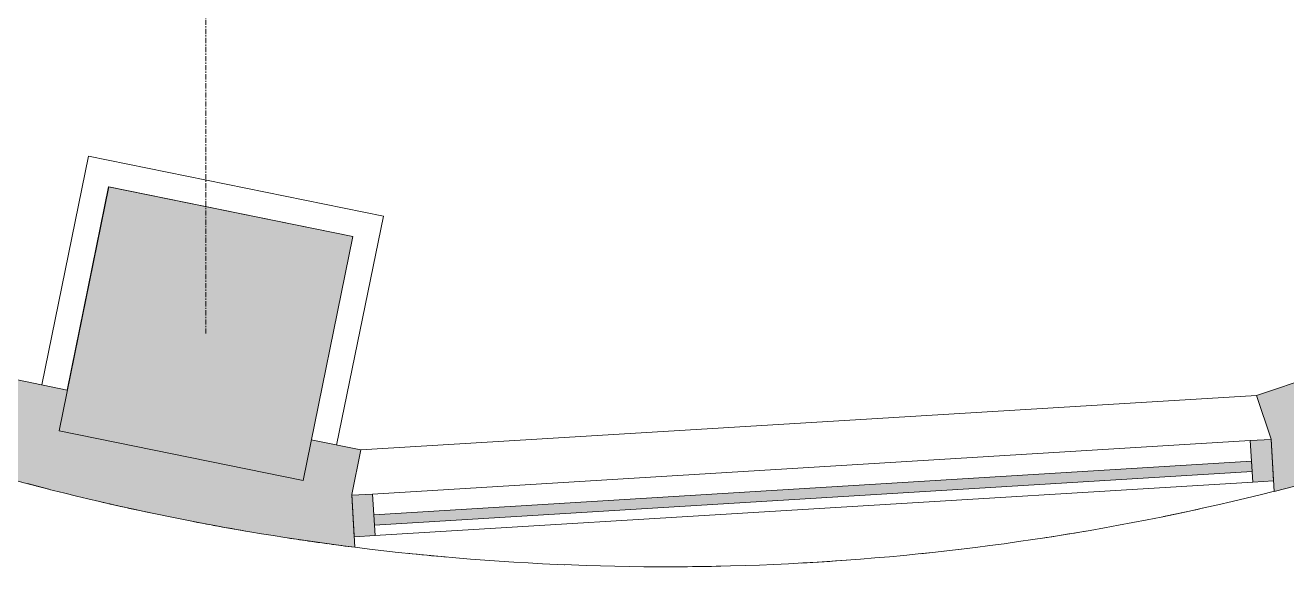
# Model space of a CAD drawing. Header units: inches. Extents: x 2468 to 4886, y -16 to 1381.
# Drawn here: x 3030.3 to 3151.9, y 4 to 56.2 of the extents above; entities that cross this region are included whole.
import ezdxf

# ---------------------------------------------------------------- set-up
doc = ezdxf.new("R2010")
doc.units = ezdxf.units.IN
doc.header["$MEASUREMENT"] = 0
doc.linetypes.add('Grid Line 1_2_', pattern=[0.875, 0.5, -0.125, 0.125, -0.125])
for name, color, linetype, lineweight in [('7200-WISCONSIN-AVE-6TH-FLOOR-031418_dwg', 8, 'Continuous', 9), ('A-GLAZ-CURT', 52, 'Continuous', 9), ('A-GLAZ-CWMG', 51, 'Continuous', 13), ('A-WALL', 113, 'Continuous', 13), ('Bb-col', 7, 'Continuous', 9), ('Bb-cor', 7, 'Continuous', 9), ('S-COLS', 52, 'Continuous', 13), ('S-GRID', 1, 'Continuous', 9)]:
    doc.layers.add(name, color=color, linetype=linetype, lineweight=lineweight)

# ---------------------------------------------------------------- blocks, each defined once
blk = doc.blocks.new('Concrete-Rectangular-Column - 24 x 24-4901126-6TH FLOOR POWER _ SIGNAL')
at = {"layer": 'S-COLS', "lineweight": 9}
blk.add_hatch(color=7, dxfattribs=at).paths.add_polyline_path([(-12, -12), (12, -12), (12, 12), (-12, 12), (-12, 8.85)], flags=0)
at = {"layer": 'S-COLS', "color": 8, "lineweight": 20}
for p, q in [((12, 12), (-12, 12)), ((-12, 12), (-12, -12)), ((12, -12), (12, 12)), ((-12, -12), (12, -12))]:
    blk.add_line(p, q, dxfattribs=at)
blk = doc.blocks.new('System Panel - Glazed-5917237-6TH FLOOR POWER _ SIGNAL')
at = {"layer": 'A-GLAZ-CURT'}
blk.add_hatch(color=7, dxfattribs=at).paths.add_polyline_path([(-42.375, -0.5), (42.375, -0.5), (42.375, 0.5), (-42.375, 0.5)], flags=0)
at = {"layer": 'A-GLAZ-CURT', "color": 8, "lineweight": 20}
for p, q in [((42.375, 0.5), (-42.375, 0.5)), ((-42.375, 0.5), (-42.375, -0.5)), ((42.375, -0.5), (42.375, 0.5)), ((-42.375, -0.5), (42.375, -0.5))]:
    blk.add_line(p, q, dxfattribs=at)
blk = doc.blocks.new('Rectangular Mullion - 2_ x 4_ rectangular 2-5912095-6TH FLOOR POWER _ SIGNAL')
at = {"layer": 'A-GLAZ-CWMG', "lineweight": 9}
blk.add_hatch(color=7, dxfattribs=at).paths.add_polyline_path([(-2, 1.5), (-2, -2.5), (0, -2.5), (0, 1.5)], flags=0)
at = {"layer": 'A-GLAZ-CWMG', "color": 8, "lineweight": 20}
for p, q in [((0, 1.5), (-2, 1.5)), ((-2, 1.5), (-2, -2.5)), ((0, -2.5), (0, 1.5)), ((-2, -2.5), (0, -2.5))]:
    blk.add_line(p, q, dxfattribs=at)
blk = doc.blocks.new('Rectangular Mullion - 2_ x 4_ rectangular 2-5912088-6TH FLOOR POWER _ SIGNAL')
at = {"layer": 'A-GLAZ-CWMG', "lineweight": 9}
blk.add_hatch(color=7, dxfattribs=at).paths.add_polyline_path([(0, 1.5), (0, -2.5), (-2, -2.5), (-2, 1.5)], flags=0)
at = {"layer": 'A-GLAZ-CWMG', "color": 8, "lineweight": 20}
for p, q in [((-2, 1.5), (0, 1.5)), ((-2, -2.5), (-2, 1.5)), ((0, 1.5), (0, -2.5)), ((0, -2.5), (-2, -2.5))]:
    blk.add_line(p, q, dxfattribs=at)
blk = doc.blocks.new('Rectangular Mullion - 2_ x 4_ rectangular 2-V73-6TH FLOOR POWER _ SIGNAL')
at = {"layer": 'A-GLAZ-CWMG', "lineweight": 9}
for p, q in [((3148.39, 16.16), (3063.8, 11.01)), ((3148.64, 12.16), (3064.04, 7.01))]:
    blk.add_line(p, q, dxfattribs=at)
blk = doc.blocks.new('Walls 6 - Walls 6-5918263-6TH FLOOR POWER _ SIGNAL')
at = {"layer": 'A-WALL', "lineweight": 9}
h = blk.add_hatch(color=7, dxfattribs=at)
h.paths.add_polyline_path([(3062.11, 5.88), (3061.8, 10.96), (3062.67, 15.26), (3057.91, 16.23), (3057.11, 12.31), (3033.59, 17.11), (3034.39, 21.02), (3029.61, 22), (3028.74, 17.69), (3026.46, 13.14), (3035.27, 10.82), (3044.15, 8.83), (3053.1, 7.18), (3061.9, 5.91)], flags=0)
h.paths.add_polyline_path([(3150.7, 11.27), (3159.47, 13.66), (3168.15, 16.38), (3176.72, 19.43), (3185.17, 22.81), (3182.39, 27), (3180.98, 31.21), (3148.98, 20.52), (3150.39, 16.31), (3150.69, 11.33)], flags=0)
h.paths.add_polyline_path([(2947.06, 52.76), (2949.33, 57.31), (2952.24, 60.6), (2926.98, 82.97), (2924.07, 79.68), (2919.82, 76.87), (2926.98, 69.82), (2932.99, 64.3), (2939.91, 58.39), (2946.73, 53.02)], flags=0)
h.paths.add_polyline_path([(3259.2, 71.76), (3266.25, 78.91), (3271.77, 84.92), (3278.06, 92.34), (3283.28, 99.01), (3278.75, 101.27), (3275.46, 104.18), (3272.23, 100.53), (3275.22, 97.88), (3259.31, 79.91), (3256.32, 82.56), (3253.1, 78.91), (3256.42, 75.96), (3259.17, 71.8)], flags=0)
h.paths.add_polyline_path([(3322.93, 178.4), (3325.25, 187.2), (3327.41, 197.02), (3328.88, 205.03), (3330.19, 214.04), (3325.11, 213.73), (3320.8, 214.61), (3314.07, 181.55), (3318.37, 180.67), (3322.89, 178.42)], flags=0)
h.paths.add_polyline_path([(3315.55, 300.92), (3319.72, 302.31), (3324.8, 302.62), (3323.84, 306.31), (3314.76, 303.28), (3315.39, 301.38)], flags=0)
at = {"layer": 'A-WALL', "color": 8, "lineweight": 20}
for p, q in [((3180.98, 31.21), (3148.98, 20.52)), ((3034.39, 21.02), (3029.61, 22)), ((3148.98, 20.52), (3150.39, 16.31)), ((3062.68, 15.26), (3057.91, 16.23)), ((3150.39, 16.31), (3150.7, 11.27)), ((3061.8, 10.96), (3062.68, 15.26)), ((3062.11, 5.88), (3061.8, 10.96))]:
    blk.add_line(p, q, dxfattribs=at)
at = {"layer": 'A-WALL', "lineweight": 9}
blk.add_line((3148.98, 20.52), (3062.68, 15.26), dxfattribs=at)
at = {"layer": 'A-WALL', "color": 8, "lineweight": 20}
for centre, radius, start, end in [((3092.01, 244.17), 240.18, 284.143, 292.8237), ((3092.07, 244.02), 240.02, 254.1388, 262.8307)]:
    blk.add_arc(centre, radius, start, end, dxfattribs=at)
at = {"layer": 'A-WALL', "lineweight": 9}
for start, end in [(254.7141, 255.657), (262.8301, 284.1412), (257.1005, 258.0297), (259.5359, 260.3898), (262.1679, 262.7431)]:
    blk.add_arc((3092.07, 244.02), 240.02, start, end, dxfattribs=at)
blk = doc.blocks.new('7200-WISCONSIN-AVE-6TH-FLOOR-031418_dwg-5450642-6TH FLOOR POWER _ SIGNAL')
at = {"layer": 'Bb-col', "flags": 128}
blk.add_lwpolyline([(3061.9, 35.84), (3038.38, 40.63), (3034.39, 21.03)], dxfattribs=at)
at = {"layer": 'Bb-cor'}
blk.add_line((3082.26, 4.2), (3082.32, 4.2), dxfattribs=at)
at = {"layer": 'Bb-cor', "flags": 128}
blk.add_lwpolyline([(3031.94, 21.52), (3036.43, 43.58), (3064.85, 37.79), (3060.35, 15.73)], dxfattribs=at)
at = {"layer": 'Bb-cor'}
for centre, radius, start, end in [((3092.1, 244.17), 240.18, 255.369, 255.7014), ((3092.1, 244.17), 240.18, 256.8621, 257.5212), ((3092.07, 244.02), 240.02, 281.5265, 282.437), ((3092.1, 244.17), 240.18, 259.0614, 259.8986), ((3092.07, 244.02), 240.02, 278.6554, 279.7009), ((3092.1, 244.17), 240.18, 261.2577, 261.825), ((3092.07, 244.02), 240.02, 261.8286, 262.202), ((3092.07, 244.02), 240.02, 264.0436, 264.9373), ((3092.07, 244.02), 240.02, 275.8748, 276.9488), ((3092.07, 244.02), 240.02, 270.391, 271.2654), ((3092.07, 244.02), 240.02, 273.1255, 274.1612)]:
    blk.add_arc(centre, radius, start, end, dxfattribs=at)

msp = doc.modelspace()

# ---------------------------------------------------------------- linework, layer by layer
at = {"layer": 'S-GRID', "linetype": 'Grid Line 1_2_'}
msp.add_line((3047.75, 26.47), (3047.75, 1356.78), dxfattribs=at)

# ---------------------------------------------------------------- block references
at = {"layer": '7200-WISCONSIN-AVE-6TH-FLOOR-031418_dwg', "color": 7}
msp.add_blockref('7200-WISCONSIN-AVE-6TH-FLOOR-031418_dwg-5450642-6TH FLOOR POWER _ SIGNAL', (0, 0), dxfattribs=at)
msp.add_blockref('7200-WISCONSIN-AVE-6TH-FLOOR-031418_dwg-5450642-6TH FLOOR POWER _ SIGNAL', (0, 0), dxfattribs=at)
msp.add_blockref('7200-WISCONSIN-AVE-6TH-FLOOR-031418_dwg-5450642-6TH FLOOR POWER _ SIGNAL', (0, 0), dxfattribs=at)
at = {"layer": 'A-GLAZ-CURT', "rotation": 3.483372765667698}
msp.add_blockref('System Panel - Glazed-5917237-6TH FLOOR POWER _ SIGNAL', (3106.25, 11.09), dxfattribs=at)
at = {"layer": 'A-GLAZ-CWMG', "lineweight": 9}
msp.add_blockref('Rectangular Mullion - 2_ x 4_ rectangular 2-V73-6TH FLOOR POWER _ SIGNAL', (0, 0), dxfattribs=at)
at = {"layer": 'A-GLAZ-CWMG', "lineweight": 9, "extrusion": (0, 0, -1), "rotation": 176.5166272343323}
msp.add_blockref('Rectangular Mullion - 2_ x 4_ rectangular 2-5912088-6TH FLOOR POWER _ SIGNAL', (-3150.54, 13.78), dxfattribs=at)
at = {"layer": 'A-GLAZ-CWMG', "lineweight": 9, "rotation": 183.4833727656677}
msp.add_blockref('Rectangular Mullion - 2_ x 4_ rectangular 2-5912095-6TH FLOOR POWER _ SIGNAL', (3061.96, 8.39), dxfattribs=at)
at = {"layer": 'A-WALL', "lineweight": 9}
msp.add_blockref('Walls 6 - Walls 6-5918263-6TH FLOOR POWER _ SIGNAL', (0, 0), dxfattribs=at)
at = {"layer": 'S-COLS', "lineweight": 9, "rotation": 348.4833333333352}
msp.add_blockref('Concrete-Rectangular-Column - 24 x 24-4901126-6TH FLOOR POWER _ SIGNAL', (3047.75, 26.47), dxfattribs=at)

doc.saveas('drawing.dxf')
